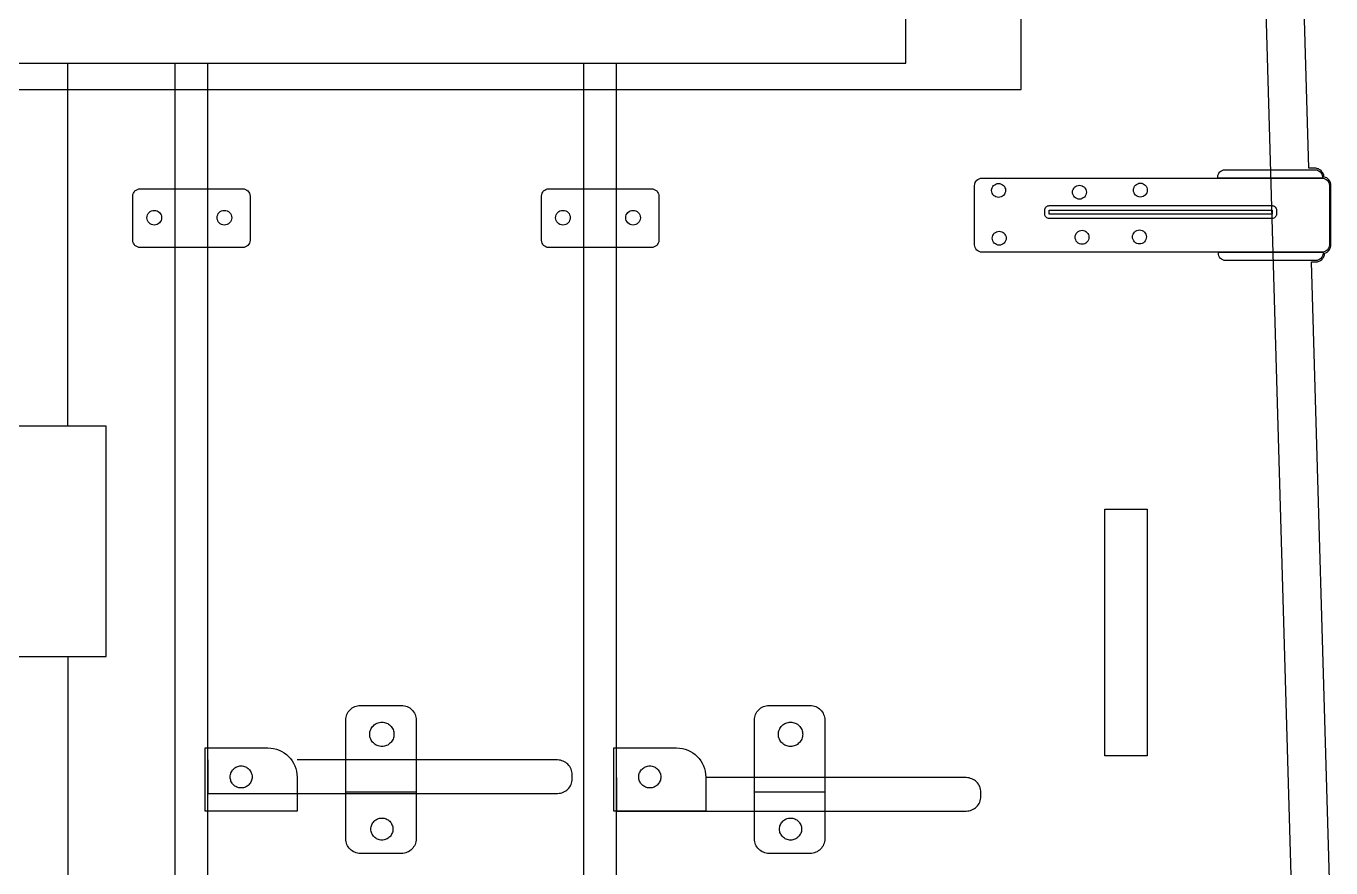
# Model space of a CAD drawing. Extents: x -295 to 296, y -191 to 193.
# Drawn here: x -168.9 to -44.4, y -54.3 to 26 of the extents above; entities that cross this region are included whole.
import ezdxf

# ---------------------------------------------------------------- set-up
doc = ezdxf.new("R2010")
doc.units = 0
doc.layers.add('레이어_1', color=18, linetype='CONTINUOUS')
doc.layers.add('레이어_2', color=1, linetype='CONTINUOUS')

msp = doc.modelspace()

# ---------------------------------------------------------------- linework, layer by layer
at = {"layer": '레이어_1'}
for points in [[(-47.7, -71.5), (-54.38, 159.44)], [(-44.49, -56.52), (-46.23, 3.54), (-45.82, 3.54), (-45.74, 3.54), (-45.65, 3.56), (-45.58, 3.58), (-45.5, 3.6), (-45.43, 3.64), (-45.36, 3.68), (-45.23, 3.78), (-45.18, 3.84), (-45.13, 3.9), (-45.09, 3.97), (-45.05, 4.04), (-45.02, 4.12), (-45, 4.19), (-44.99, 4.28), (-44.98, 4.36), (-44.85, 4.41), (-44.74, 4.48), (-44.63, 4.56), (-44.54, 4.66), (-44.47, 4.78), (-44.42, 4.9), (-44.39, 5.03), (-44.37, 5.17), (-44.37, 10.83), (-44.39, 10.98), (-44.42, 11.12), (-44.48, 11.25), (-44.56, 11.36), (-44.66, 11.46), (-44.77, 11.55), (-44.9, 11.61), (-45.04, 11.66), (-45.05, 11.74), (-45.06, 11.82), (-45.09, 11.9), (-45.12, 11.97), (-45.15, 12.05), (-45.2, 12.11), (-45.3, 12.23), (-45.42, 12.33), (-45.49, 12.37), (-45.56, 12.41), (-45.64, 12.43), (-45.72, 12.45), (-45.8, 12.47), (-45.88, 12.47), (-46.49, 12.47), (-47.94, 62.67)], [(-164.95, -12.12), (-164.95, 22.5)], [(-164.95, -34.12), (-164.95, -71.61)]]:
    msp.add_lwpolyline(points, dxfattribs=at)
for points in [[(-252.94, 22.5), (-84.94, 22.5), (-84.94, 127.5), (-252.94, 127.5)], [(-176.28, -34.12), (-161.28, -34.12), (-161.28, -12.12), (-176.28, -12.12)], [(-61.91, -20.06), (-61.91, -43.58), (-65.97, -43.58), (-65.97, -20.06)], [(-61.91, -20.06), (-61.91, -43.58), (-65.97, -43.58), (-65.97, -20.06)]]:
    msp.add_lwpolyline(points, close=True, dxfattribs=at)
at = {"layer": '레이어_2'}
for points in [[(-263.94, 20), (-73.94, 20), (-73.94, 130), (-263.94, 130)], [(-44.51, 5.17), (-44.53, 5.03), (-44.57, 4.9), (-44.63, 4.78), (-44.72, 4.67), (-44.82, 4.59), (-44.94, 4.52), (-45.07, 4.48), (-45.21, 4.47), (-77.69, 4.47), (-77.83, 4.48), (-77.96, 4.52), (-78.08, 4.59), (-78.19, 4.67), (-78.27, 4.78), (-78.34, 4.9), (-78.38, 5.03), (-78.39, 5.17), (-78.39, 10.83), (-78.38, 10.97), (-78.34, 11.11), (-78.27, 11.22), (-78.19, 11.33), (-78.08, 11.41), (-77.96, 11.48), (-77.83, 11.52), (-77.69, 11.53), (-45.21, 11.53), (-45.07, 11.52), (-44.94, 11.48), (-44.82, 11.41), (-44.72, 11.33), (-44.63, 11.22), (-44.57, 11.11), (-44.53, 10.97), (-44.51, 10.83)], [(-54.48, 12.33), (-45.88, 12.33), (-45.74, 12.32), (-45.61, 12.27), (-45.49, 12.21), (-45.39, 12.12), (-45.3, 12.02), (-45.24, 11.9), (-45.2, 11.77), (-45.18, 11.63), (-45.18, 11.54), (-55.18, 11.54), (-55.18, 11.63), (-55.17, 11.77), (-55.12, 11.9), (-55.06, 12.02), (-54.97, 12.12), (-54.87, 12.21), (-54.75, 12.27), (-54.62, 12.32)], [(-147.55, 5.62), (-147.57, 5.47), (-147.61, 5.34), (-147.67, 5.22), (-147.76, 5.12), (-147.86, 5.04), (-147.98, 4.97), (-148.11, 4.93), (-148.25, 4.92), (-158.05, 4.92), (-158.19, 4.93), (-158.32, 4.97), (-158.44, 5.04), (-158.55, 5.12), (-158.63, 5.22), (-158.7, 5.34), (-158.74, 5.47), (-158.75, 5.62), (-158.75, 9.82), (-158.74, 9.96), (-158.7, 10.09), (-158.63, 10.21), (-158.55, 10.31), (-158.44, 10.4), (-158.32, 10.46), (-158.19, 10.5), (-158.05, 10.52), (-148.25, 10.52), (-148.11, 10.5), (-147.98, 10.46), (-147.86, 10.4), (-147.76, 10.31), (-147.67, 10.21), (-147.61, 10.09), (-147.57, 9.96), (-147.55, 9.82)], [(-108.54, 5.62), (-108.55, 5.47), (-108.59, 5.34), (-108.66, 5.22), (-108.74, 5.12), (-108.85, 5.04), (-108.97, 4.97), (-109.1, 4.93), (-109.24, 4.92), (-119.04, 4.92), (-119.18, 4.93), (-119.31, 4.97), (-119.43, 5.04), (-119.53, 5.12), (-119.62, 5.22), (-119.68, 5.34), (-119.72, 5.47), (-119.74, 5.62), (-119.74, 9.82), (-119.72, 9.96), (-119.68, 10.09), (-119.62, 10.21), (-119.53, 10.31), (-119.43, 10.4), (-119.31, 10.46), (-119.18, 10.5), (-119.04, 10.52), (-109.24, 10.52), (-109.1, 10.5), (-108.97, 10.46), (-108.85, 10.4), (-108.74, 10.31), (-108.66, 10.21), (-108.59, 10.09), (-108.55, 9.96), (-108.54, 9.82)], [(-76.1, 11.02), (-75.97, 11.01), (-75.85, 10.97), (-75.73, 10.91), (-75.64, 10.83), (-75.55, 10.73), (-75.49, 10.62), (-75.45, 10.5), (-75.44, 10.36), (-75.45, 10.23), (-75.49, 10.1), (-75.55, 9.99), (-75.64, 9.89), (-75.73, 9.81), (-75.85, 9.75), (-75.97, 9.71), (-76.1, 9.7), (-76.24, 9.71), (-76.36, 9.75), (-76.47, 9.81), (-76.57, 9.89), (-76.65, 9.99), (-76.71, 10.1), (-76.75, 10.23), (-76.77, 10.36), (-76.75, 10.5), (-76.71, 10.62), (-76.65, 10.73), (-76.57, 10.83), (-76.47, 10.91), (-76.36, 10.97), (-76.24, 11.01)], [(-68.38, 10.85), (-68.24, 10.84), (-68.12, 10.8), (-68.01, 10.74), (-67.91, 10.66), (-67.83, 10.56), (-67.77, 10.45), (-67.73, 10.33), (-67.71, 10.19), (-67.73, 10.06), (-67.77, 9.93), (-67.83, 9.82), (-67.91, 9.72), (-68.01, 9.64), (-68.12, 9.58), (-68.24, 9.54), (-68.38, 9.53), (-68.51, 9.54), (-68.63, 9.58), (-68.75, 9.64), (-68.84, 9.72), (-68.93, 9.82), (-68.99, 9.93), (-69.03, 10.06), (-69.04, 10.19), (-69.03, 10.33), (-68.99, 10.45), (-68.93, 10.56), (-68.84, 10.66), (-68.75, 10.74), (-68.63, 10.8), (-68.51, 10.84)], [(-62.56, 11.05), (-62.43, 11.04), (-62.31, 11), (-62.19, 10.94), (-62.1, 10.85), (-62.01, 10.76), (-61.95, 10.64), (-61.91, 10.52), (-61.9, 10.39), (-61.91, 10.25), (-61.95, 10.13), (-62.01, 10.02), (-62.1, 9.92), (-62.19, 9.84), (-62.31, 9.78), (-62.43, 9.74), (-62.56, 9.72), (-62.7, 9.74), (-62.82, 9.78), (-62.93, 9.84), (-63.03, 9.92), (-63.11, 10.02), (-63.17, 10.13), (-63.21, 10.25), (-63.23, 10.39), (-63.21, 10.52), (-63.17, 10.64), (-63.11, 10.76), (-63.03, 10.85), (-62.93, 10.94), (-62.82, 11), (-62.7, 11.04)], [(-49.99, 8.91), (-49.91, 8.9), (-49.83, 8.88), (-49.76, 8.84), (-49.7, 8.79), (-49.65, 8.72), (-49.61, 8.65), (-49.58, 8.57), (-49.57, 8.49), (-49.57, 8.1), (-49.58, 8.01), (-49.61, 7.93), (-49.65, 7.86), (-49.7, 7.8), (-49.76, 7.75), (-49.83, 7.71), (-49.91, 7.68), (-49.99, 7.68), (-71.27, 7.68), (-71.35, 7.68), (-71.43, 7.71), (-71.5, 7.75), (-71.56, 7.8), (-71.62, 7.86), (-71.65, 7.93), (-71.68, 8.01), (-71.69, 8.1), (-71.69, 8.49), (-71.68, 8.57), (-71.65, 8.65), (-71.62, 8.72), (-71.56, 8.79), (-71.5, 8.84), (-71.43, 8.88), (-71.35, 8.9), (-71.27, 8.91)], [(-156.71, 8.46), (-156.57, 8.45), (-156.44, 8.41), (-156.32, 8.34), (-156.21, 8.26), (-156.13, 8.15), (-156.06, 8.03), (-156.02, 7.9), (-156.01, 7.76), (-156.02, 7.62), (-156.06, 7.49), (-156.13, 7.37), (-156.21, 7.27), (-156.32, 7.18), (-156.44, 7.12), (-156.57, 7.08), (-156.71, 7.06), (-156.85, 7.08), (-156.98, 7.12), (-157.1, 7.18), (-157.2, 7.27), (-157.29, 7.37), (-157.35, 7.49), (-157.39, 7.62), (-157.41, 7.76), (-157.39, 7.9), (-157.35, 8.03), (-157.29, 8.15), (-157.2, 8.26), (-157.1, 8.34), (-156.98, 8.41), (-156.85, 8.45)], [(-150.01, 8.46), (-149.86, 8.45), (-149.73, 8.41), (-149.61, 8.34), (-149.51, 8.26), (-149.42, 8.15), (-149.36, 8.03), (-149.32, 7.9), (-149.31, 7.76), (-149.32, 7.62), (-149.36, 7.49), (-149.42, 7.37), (-149.51, 7.27), (-149.61, 7.18), (-149.73, 7.12), (-149.86, 7.08), (-150.01, 7.06), (-150.15, 7.08), (-150.28, 7.12), (-150.4, 7.18), (-150.5, 7.27), (-150.59, 7.37), (-150.65, 7.49), (-150.69, 7.62), (-150.71, 7.76), (-150.69, 7.9), (-150.65, 8.03), (-150.59, 8.15), (-150.5, 8.26), (-150.4, 8.34), (-150.28, 8.41), (-150.15, 8.45)], [(-150.01, 8.46), (-149.86, 8.45), (-149.73, 8.41), (-149.61, 8.34), (-149.51, 8.26), (-149.42, 8.15), (-149.36, 8.03), (-149.32, 7.9), (-149.31, 7.76), (-149.32, 7.62), (-149.36, 7.49), (-149.42, 7.37), (-149.51, 7.27), (-149.61, 7.18), (-149.73, 7.12), (-149.86, 7.08), (-150.01, 7.06), (-150.15, 7.08), (-150.28, 7.12), (-150.4, 7.18), (-150.5, 7.27), (-150.59, 7.37), (-150.65, 7.49), (-150.69, 7.62), (-150.71, 7.76), (-150.69, 7.9), (-150.65, 8.03), (-150.59, 8.15), (-150.5, 8.26), (-150.4, 8.34), (-150.28, 8.41), (-150.15, 8.45)], [(-117.69, 8.46), (-117.55, 8.45), (-117.42, 8.41), (-117.3, 8.34), (-117.2, 8.26), (-117.11, 8.15), (-117.05, 8.03), (-117.01, 7.9), (-116.99, 7.76), (-117.01, 7.62), (-117.05, 7.49), (-117.11, 7.37), (-117.2, 7.27), (-117.3, 7.18), (-117.42, 7.12), (-117.55, 7.08), (-117.69, 7.06), (-117.84, 7.08), (-117.97, 7.12), (-118.09, 7.18), (-118.19, 7.27), (-118.27, 7.37), (-118.34, 7.49), (-118.38, 7.62), (-118.39, 7.76), (-118.38, 7.9), (-118.34, 8.03), (-118.27, 8.15), (-118.19, 8.26), (-118.09, 8.34), (-117.97, 8.41), (-117.84, 8.45)], [(-110.99, 8.46), (-110.85, 8.45), (-110.72, 8.41), (-110.6, 8.34), (-110.5, 8.26), (-110.41, 8.15), (-110.35, 8.03), (-110.31, 7.9), (-110.29, 7.76), (-110.31, 7.62), (-110.35, 7.49), (-110.41, 7.37), (-110.5, 7.27), (-110.6, 7.18), (-110.72, 7.12), (-110.85, 7.08), (-110.99, 7.06), (-111.13, 7.08), (-111.26, 7.12), (-111.38, 7.18), (-111.49, 7.27), (-111.57, 7.37), (-111.64, 7.49), (-111.68, 7.62), (-111.69, 7.76), (-111.68, 7.9), (-111.64, 8.03), (-111.57, 8.15), (-111.49, 8.26), (-111.38, 8.34), (-111.26, 8.41), (-111.13, 8.45)], [(-110.99, 8.46), (-110.85, 8.45), (-110.72, 8.41), (-110.6, 8.34), (-110.5, 8.26), (-110.41, 8.15), (-110.35, 8.03), (-110.31, 7.9), (-110.29, 7.76), (-110.31, 7.62), (-110.35, 7.49), (-110.41, 7.37), (-110.5, 7.27), (-110.6, 7.18), (-110.72, 7.12), (-110.85, 7.08), (-110.99, 7.06), (-111.13, 7.08), (-111.26, 7.12), (-111.38, 7.18), (-111.49, 7.27), (-111.57, 7.37), (-111.64, 7.49), (-111.68, 7.62), (-111.69, 7.76), (-111.68, 7.9), (-111.64, 8.03), (-111.57, 8.15), (-111.49, 8.26), (-111.38, 8.34), (-111.26, 8.41), (-111.13, 8.45)], [(-49.99, 8.49), (-49.99, 8.1), (-71.27, 8.1), (-71.27, 8.49)], [(-76.04, 6.47), (-75.91, 6.45), (-75.78, 6.41), (-75.67, 6.35), (-75.57, 6.27), (-75.49, 6.17), (-75.43, 6.06), (-75.39, 5.94), (-75.38, 5.8), (-75.39, 5.67), (-75.43, 5.55), (-75.49, 5.43), (-75.57, 5.34), (-75.67, 5.25), (-75.78, 5.19), (-75.91, 5.15), (-76.04, 5.14), (-76.17, 5.15), (-76.3, 5.19), (-76.41, 5.25), (-76.51, 5.34), (-76.59, 5.43), (-76.65, 5.55), (-76.69, 5.67), (-76.7, 5.8), (-76.69, 5.94), (-76.65, 6.06), (-76.59, 6.17), (-76.51, 6.27), (-76.41, 6.35), (-76.3, 6.41), (-76.17, 6.45)], [(-68.13, 6.56), (-68, 6.54), (-67.87, 6.51), (-67.76, 6.44), (-67.66, 6.36), (-67.58, 6.26), (-67.52, 6.15), (-67.48, 6.03), (-67.47, 5.89), (-67.48, 5.76), (-67.52, 5.64), (-67.58, 5.52), (-67.66, 5.43), (-67.76, 5.34), (-67.87, 5.28), (-68, 5.24), (-68.13, 5.23), (-68.26, 5.24), (-68.39, 5.28), (-68.5, 5.34), (-68.6, 5.43), (-68.68, 5.52), (-68.74, 5.64), (-68.78, 5.76), (-68.79, 5.89), (-68.78, 6.03), (-68.74, 6.15), (-68.68, 6.26), (-68.6, 6.36), (-68.5, 6.44), (-68.39, 6.51), (-68.26, 6.54)], [(-62.65, 6.59), (-62.51, 6.57), (-62.39, 6.53), (-62.28, 6.47), (-62.18, 6.39), (-62.1, 6.29), (-62.04, 6.18), (-62, 6.06), (-61.98, 5.92), (-62, 5.79), (-62.04, 5.67), (-62.1, 5.55), (-62.18, 5.46), (-62.28, 5.37), (-62.39, 5.31), (-62.51, 5.27), (-62.65, 5.26), (-62.78, 5.27), (-62.9, 5.31), (-63.02, 5.37), (-63.11, 5.46), (-63.2, 5.55), (-63.26, 5.67), (-63.3, 5.79), (-63.31, 5.92), (-63.3, 6.06), (-63.26, 6.18), (-63.2, 6.29), (-63.11, 6.39), (-63.02, 6.47), (-62.9, 6.53), (-62.78, 6.57)], [(-45.12, 4.47), (-45.12, 4.38), (-45.14, 4.24), (-45.18, 4.11), (-45.24, 3.99), (-45.33, 3.88), (-45.43, 3.8), (-45.55, 3.73), (-45.68, 3.69), (-45.82, 3.68), (-54.42, 3.68), (-54.56, 3.69), (-54.69, 3.73), (-54.81, 3.8), (-54.91, 3.88), (-55, 3.99), (-55.06, 4.11), (-55.1, 4.24), (-55.12, 4.38), (-55.12, 4.47)], [(-133.1, -38.78), (-132.96, -38.79), (-132.82, -38.81), (-132.69, -38.85), (-132.56, -38.89), (-132.43, -38.95), (-132.32, -39.02), (-132.21, -39.1), (-132.11, -39.19), (-132.02, -39.29), (-131.94, -39.4), (-131.87, -39.52), (-131.81, -39.64), (-131.77, -39.77), (-131.73, -39.9), (-131.71, -40.04), (-131.7, -40.18), (-131.7, -51.51), (-131.71, -51.65), (-131.73, -51.79), (-131.77, -51.93), (-131.81, -52.05), (-131.87, -52.18), (-131.94, -52.29), (-132.02, -52.4), (-132.11, -52.5), (-132.21, -52.59), (-132.32, -52.67), (-132.43, -52.74), (-132.56, -52.8), (-132.69, -52.85), (-132.82, -52.88), (-132.96, -52.9), (-133.1, -52.91), (-137.02, -52.91), (-137.16, -52.9), (-137.3, -52.88), (-137.44, -52.85), (-137.56, -52.8), (-137.69, -52.74), (-137.8, -52.67), (-137.91, -52.59), (-138.01, -52.5), (-138.1, -52.4), (-138.18, -52.29), (-138.25, -52.18), (-138.31, -52.05), (-138.36, -51.93), (-138.39, -51.79), (-138.41, -51.65), (-138.42, -51.51), (-138.42, -40.18), (-138.41, -40.04), (-138.39, -39.9), (-138.36, -39.77), (-138.31, -39.64), (-138.25, -39.52), (-138.18, -39.4), (-138.1, -39.29), (-138.01, -39.19), (-137.91, -39.1), (-137.8, -39.02), (-137.69, -38.95), (-137.56, -38.89), (-137.44, -38.85), (-137.3, -38.81), (-137.16, -38.79), (-137.02, -38.78)], [(-94.09, -38.78), (-93.95, -38.79), (-93.81, -38.81), (-93.67, -38.85), (-93.54, -38.89), (-93.42, -38.95), (-93.31, -39.02), (-93.2, -39.1), (-93.1, -39.19), (-93.01, -39.29), (-92.93, -39.4), (-92.86, -39.52), (-92.8, -39.64), (-92.75, -39.77), (-92.72, -39.9), (-92.7, -40.04), (-92.69, -40.18), (-92.69, -51.51), (-92.7, -51.65), (-92.72, -51.79), (-92.75, -51.93), (-92.8, -52.05), (-92.86, -52.18), (-92.93, -52.29), (-93.01, -52.4), (-93.1, -52.5), (-93.2, -52.59), (-93.31, -52.67), (-93.42, -52.74), (-93.54, -52.8), (-93.67, -52.85), (-93.81, -52.88), (-93.95, -52.9), (-94.09, -52.91), (-98.01, -52.91), (-98.15, -52.9), (-98.29, -52.88), (-98.42, -52.85), (-98.55, -52.8), (-98.67, -52.74), (-98.79, -52.67), (-98.9, -52.59), (-99, -52.5), (-99.09, -52.4), (-99.17, -52.29), (-99.24, -52.18), (-99.3, -52.05), (-99.34, -51.93), (-99.38, -51.79), (-99.4, -51.65), (-99.41, -51.51), (-99.41, -40.18), (-99.4, -40.04), (-99.38, -39.9), (-99.34, -39.77), (-99.3, -39.64), (-99.24, -39.52), (-99.17, -39.4), (-99.09, -39.29), (-99, -39.19), (-98.9, -39.1), (-98.79, -39.02), (-98.67, -38.95), (-98.55, -38.89), (-98.42, -38.85), (-98.29, -38.81), (-98.15, -38.79), (-98.01, -38.78)], [(-134.97, -40.38), (-134.86, -40.39), (-134.74, -40.41), (-134.63, -40.43), (-134.52, -40.47), (-134.42, -40.52), (-134.33, -40.58), (-134.24, -40.65), (-134.16, -40.72), (-134.08, -40.8), (-134.01, -40.89), (-133.96, -40.99), (-133.91, -41.09), (-133.87, -41.2), (-133.84, -41.31), (-133.82, -41.42), (-133.82, -41.54), (-133.82, -41.66), (-133.84, -41.77), (-133.87, -41.89), (-133.91, -41.99), (-133.96, -42.09), (-134.01, -42.19), (-134.08, -42.28), (-134.16, -42.36), (-134.24, -42.43), (-134.33, -42.5), (-134.42, -42.56), (-134.52, -42.61), (-134.63, -42.65), (-134.74, -42.68), (-134.86, -42.69), (-134.97, -42.7), (-135.09, -42.69), (-135.21, -42.68), (-135.32, -42.65), (-135.43, -42.61), (-135.53, -42.56), (-135.62, -42.5), (-135.71, -42.43), (-135.79, -42.36), (-135.87, -42.28), (-135.94, -42.19), (-135.99, -42.09), (-136.04, -41.99), (-136.08, -41.89), (-136.11, -41.77), (-136.13, -41.66), (-136.13, -41.54), (-136.13, -41.42), (-136.11, -41.31), (-136.08, -41.2), (-136.04, -41.09), (-135.99, -40.99), (-135.94, -40.89), (-135.87, -40.8), (-135.79, -40.72), (-135.71, -40.65), (-135.62, -40.58), (-135.53, -40.52), (-135.43, -40.47), (-135.32, -40.43), (-135.21, -40.41), (-135.09, -40.39)], [(-95.96, -40.38), (-95.84, -40.39), (-95.73, -40.41), (-95.62, -40.43), (-95.51, -40.47), (-95.41, -40.52), (-95.31, -40.58), (-95.22, -40.65), (-95.14, -40.72), (-95.07, -40.8), (-95, -40.89), (-94.94, -40.99), (-94.89, -41.09), (-94.85, -41.2), (-94.83, -41.31), (-94.81, -41.42), (-94.8, -41.54), (-94.81, -41.66), (-94.83, -41.77), (-94.85, -41.89), (-94.89, -41.99), (-94.94, -42.09), (-95, -42.19), (-95.07, -42.28), (-95.14, -42.36), (-95.22, -42.43), (-95.31, -42.5), (-95.41, -42.56), (-95.51, -42.61), (-95.62, -42.65), (-95.73, -42.68), (-95.84, -42.69), (-95.96, -42.7), (-96.08, -42.69), (-96.19, -42.68), (-96.31, -42.65), (-96.41, -42.61), (-96.51, -42.56), (-96.61, -42.5), (-96.7, -42.43), (-96.78, -42.36), (-96.86, -42.28), (-96.92, -42.19), (-96.98, -42.09), (-97.03, -41.99), (-97.07, -41.89), (-97.1, -41.77), (-97.11, -41.66), (-97.12, -41.54), (-97.11, -41.42), (-97.1, -41.31), (-97.07, -41.2), (-97.03, -41.09), (-96.98, -40.99), (-96.92, -40.89), (-96.86, -40.8), (-96.78, -40.72), (-96.7, -40.65), (-96.61, -40.58), (-96.51, -40.52), (-96.41, -40.47), (-96.31, -40.43), (-96.19, -40.41), (-96.08, -40.39)], [(-151.85, -42.83), (-145.87, -42.83), (-145.58, -42.85), (-145.31, -42.89), (-145.04, -42.96), (-144.78, -43.05), (-144.54, -43.17), (-144.3, -43.31), (-144.09, -43.47), (-143.89, -43.65), (-143.71, -43.85), (-143.55, -44.07), (-143.41, -44.3), (-143.29, -44.54), (-143.2, -44.8), (-143.13, -45.07), (-143.08, -45.35), (-143.07, -45.63), (-143.07, -48.86), (-151.85, -48.86)], [(-112.84, -42.83), (-106.86, -42.83), (-106.57, -42.85), (-106.29, -42.89), (-106.02, -42.96), (-105.77, -43.05), (-105.52, -43.17), (-105.29, -43.31), (-105.08, -43.47), (-104.88, -43.65), (-104.7, -43.85), (-104.54, -44.07), (-104.39, -44.3), (-104.28, -44.54), (-104.18, -44.8), (-104.11, -45.07), (-104.07, -45.35), (-104.06, -45.63), (-104.06, -48.86), (-112.84, -48.86)], [(-148.41, -44.55), (-148.3, -44.56), (-148.2, -44.58), (-148.1, -44.6), (-148, -44.64), (-147.91, -44.68), (-147.82, -44.73), (-147.74, -44.8), (-147.67, -44.86), (-147.6, -44.94), (-147.54, -45.02), (-147.49, -45.11), (-147.44, -45.2), (-147.41, -45.29), (-147.38, -45.39), (-147.36, -45.5), (-147.36, -45.61), (-147.36, -45.71), (-147.38, -45.82), (-147.41, -45.92), (-147.44, -46.02), (-147.49, -46.11), (-147.54, -46.19), (-147.6, -46.28), (-147.67, -46.35), (-147.74, -46.42), (-147.82, -46.48), (-147.91, -46.53), (-148, -46.58), (-148.1, -46.61), (-148.2, -46.64), (-148.3, -46.65), (-148.41, -46.66), (-148.52, -46.65), (-148.62, -46.64), (-148.72, -46.61), (-148.82, -46.58), (-148.91, -46.53), (-149, -46.48), (-149.08, -46.42), (-149.15, -46.35), (-149.22, -46.28), (-149.28, -46.19), (-149.33, -46.11), (-149.38, -46.02), (-149.41, -45.92), (-149.44, -45.82), (-149.46, -45.71), (-149.46, -45.61), (-149.46, -45.5), (-149.44, -45.39), (-149.41, -45.29), (-149.38, -45.2), (-149.33, -45.11), (-149.28, -45.02), (-149.22, -44.94), (-149.15, -44.86), (-149.08, -44.8), (-149, -44.73), (-148.91, -44.68), (-148.82, -44.64), (-148.72, -44.6), (-148.62, -44.58), (-148.52, -44.56)], [(-109.4, -44.55), (-109.29, -44.56), (-109.18, -44.58), (-109.08, -44.6), (-108.99, -44.64), (-108.9, -44.68), (-108.81, -44.73), (-108.73, -44.8), (-108.65, -44.86), (-108.59, -44.94), (-108.52, -45.02), (-108.47, -45.11), (-108.43, -45.2), (-108.39, -45.29), (-108.37, -45.39), (-108.35, -45.5), (-108.35, -45.61), (-108.35, -45.71), (-108.37, -45.82), (-108.39, -45.92), (-108.43, -46.02), (-108.47, -46.11), (-108.52, -46.19), (-108.59, -46.28), (-108.65, -46.35), (-108.73, -46.42), (-108.81, -46.48), (-108.9, -46.53), (-108.99, -46.58), (-109.08, -46.61), (-109.18, -46.64), (-109.29, -46.65), (-109.4, -46.66), (-109.5, -46.65), (-109.61, -46.64), (-109.71, -46.61), (-109.81, -46.58), (-109.9, -46.53), (-109.98, -46.48), (-110.07, -46.42), (-110.14, -46.35), (-110.21, -46.28), (-110.27, -46.19), (-110.32, -46.11), (-110.37, -46.02), (-110.4, -45.92), (-110.43, -45.82), (-110.44, -45.71), (-110.45, -45.61), (-110.44, -45.5), (-110.43, -45.39), (-110.4, -45.29), (-110.37, -45.2), (-110.32, -45.11), (-110.27, -45.02), (-110.21, -44.94), (-110.14, -44.86), (-110.07, -44.8), (-109.98, -44.73), (-109.9, -44.68), (-109.81, -44.64), (-109.71, -44.6), (-109.61, -44.58), (-109.5, -44.56)], [(-134.97, -49.53), (-134.87, -49.54), (-134.76, -49.55), (-134.66, -49.58), (-134.57, -49.61), (-134.47, -49.66), (-134.39, -49.71), (-134.31, -49.77), (-134.23, -49.84), (-134.16, -49.91), (-134.1, -50), (-134.05, -50.08), (-134.01, -50.17), (-133.97, -50.27), (-133.94, -50.37), (-133.93, -50.48), (-133.92, -50.58), (-133.93, -50.69), (-133.94, -50.8), (-133.97, -50.9), (-134.01, -50.99), (-134.05, -51.08), (-134.1, -51.17), (-134.16, -51.25), (-134.23, -51.33), (-134.31, -51.39), (-134.39, -51.46), (-134.47, -51.51), (-134.57, -51.55), (-134.66, -51.59), (-134.76, -51.61), (-134.87, -51.63), (-134.97, -51.63), (-135.08, -51.63), (-135.19, -51.61), (-135.29, -51.59), (-135.38, -51.55), (-135.48, -51.51), (-135.56, -51.46), (-135.64, -51.39), (-135.72, -51.33), (-135.79, -51.25), (-135.85, -51.17), (-135.9, -51.08), (-135.94, -50.99), (-135.98, -50.9), (-136, -50.8), (-136.02, -50.69), (-136.03, -50.58), (-136.02, -50.48), (-136, -50.37), (-135.98, -50.27), (-135.94, -50.17), (-135.9, -50.08), (-135.85, -50), (-135.79, -49.91), (-135.72, -49.84), (-135.64, -49.77), (-135.56, -49.71), (-135.48, -49.66), (-135.38, -49.61), (-135.29, -49.58), (-135.19, -49.55), (-135.08, -49.54)], [(-95.96, -49.53), (-95.85, -49.54), (-95.75, -49.55), (-95.65, -49.58), (-95.55, -49.61), (-95.46, -49.66), (-95.37, -49.71), (-95.29, -49.77), (-95.22, -49.84), (-95.15, -49.91), (-95.09, -50), (-95.04, -50.08), (-94.99, -50.17), (-94.96, -50.27), (-94.93, -50.37), (-94.92, -50.48), (-94.91, -50.58), (-94.92, -50.69), (-94.93, -50.8), (-94.96, -50.9), (-94.99, -50.99), (-95.04, -51.08), (-95.09, -51.17), (-95.15, -51.25), (-95.22, -51.33), (-95.29, -51.39), (-95.37, -51.46), (-95.46, -51.51), (-95.55, -51.55), (-95.65, -51.59), (-95.75, -51.61), (-95.85, -51.63), (-95.96, -51.63), (-96.07, -51.63), (-96.17, -51.61), (-96.27, -51.59), (-96.37, -51.55), (-96.46, -51.51), (-96.55, -51.46), (-96.63, -51.39), (-96.7, -51.33), (-96.77, -51.25), (-96.83, -51.17), (-96.89, -51.08), (-96.93, -50.99), (-96.97, -50.9), (-96.99, -50.8), (-97.01, -50.69), (-97.01, -50.58), (-97.01, -50.48), (-96.99, -50.37), (-96.97, -50.27), (-96.93, -50.17), (-96.89, -50.08), (-96.83, -50), (-96.77, -49.91), (-96.7, -49.84), (-96.63, -49.77), (-96.55, -49.71), (-96.46, -49.66), (-96.37, -49.61), (-96.27, -49.58), (-96.17, -49.55), (-96.07, -49.54)]]:
    msp.add_lwpolyline(points, close=True, dxfattribs=at)
for points in [[(-154.74, 22.5), (-154.74, -84.46), (-151.59, -84.46), (-151.59, 22.5)], [(-115.73, 22.5), (-115.73, -84.46), (-112.58, -84.46), (-112.58, 22.5)], [(-151.59, -43.99), (-151.6, -43.99), (-151.6, -47.18), (-118.2, -47.18), (-118.06, -47.17), (-117.92, -47.15), (-117.79, -47.12), (-117.66, -47.07), (-117.54, -47.01), (-117.42, -46.94), (-117.31, -46.86), (-117.21, -46.77), (-117.12, -46.67), (-117.04, -46.56), (-116.97, -46.45), (-116.91, -46.32), (-116.87, -46.2), (-116.83, -46.06), (-116.81, -45.92), (-116.8, -45.78), (-116.8, -45.39), (-116.81, -45.25), (-116.83, -45.11), (-116.87, -44.98), (-116.91, -44.85), (-116.97, -44.73), (-117.04, -44.61), (-117.12, -44.5), (-117.21, -44.4), (-117.31, -44.31), (-117.42, -44.23), (-117.54, -44.16), (-117.66, -44.1), (-117.79, -44.06), (-117.92, -44.02), (-118.06, -44), (-118.2, -43.99), (-143.07, -43.99)], [(-112.58, -45.67), (-112.58, -45.67), (-112.58, -48.86), (-79.19, -48.86), (-79.05, -48.85), (-78.91, -48.83), (-78.77, -48.8), (-78.64, -48.75), (-78.52, -48.69), (-78.41, -48.62), (-78.3, -48.54), (-78.2, -48.45), (-78.11, -48.35), (-78.03, -48.24), (-77.96, -48.13), (-77.9, -48.01), (-77.85, -47.88), (-77.82, -47.74), (-77.8, -47.6), (-77.79, -47.46), (-77.79, -47.07), (-77.8, -46.93), (-77.82, -46.79), (-77.85, -46.66), (-77.9, -46.53), (-77.96, -46.41), (-78.03, -46.29), (-78.11, -46.18), (-78.2, -46.08), (-78.3, -45.99), (-78.41, -45.91), (-78.52, -45.84), (-78.64, -45.78), (-78.77, -45.74), (-78.91, -45.7), (-79.05, -45.68), (-79.19, -45.67), (-104.06, -45.67)], [(-131.7, -47.05), (-138.42, -47.05)], [(-92.69, -47.05), (-99.41, -47.05)]]:
    msp.add_lwpolyline(points, dxfattribs=at)

doc.saveas('drawing.dxf')
